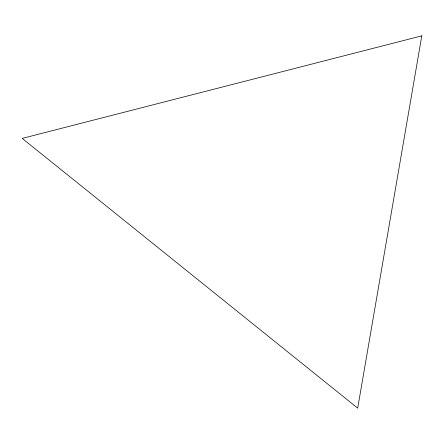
<?xml version="1.0" encoding="UTF-8"?>
<svg xmlns="http://www.w3.org/2000/svg" width="444" height="444" viewBox="0 0 444 444"><rect width="100%" height="100%" fill="white"/><g stroke="black" fill="none" stroke-linecap="round" stroke-linejoin="round"><path stroke-width="0.67" d="M421.8 35.853L357.698 408.147L22.2 138.4L421.8 35.853"/></g></svg>
